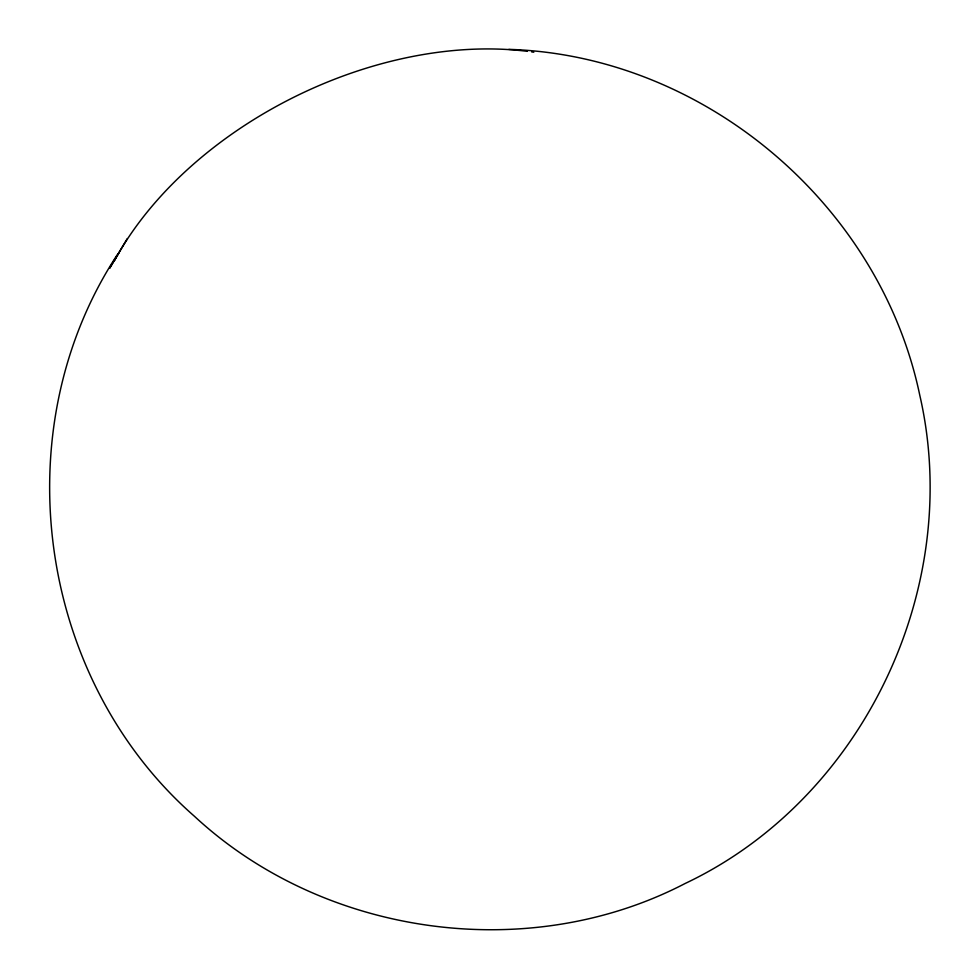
<?xml version="1.0" encoding="UTF-8"?>
<svg xmlns="http://www.w3.org/2000/svg" width="979" height="979" viewBox="0 0 979 979"><rect width="100%" height="100%" fill="white"/><g stroke="black" fill="none" stroke-linecap="round" stroke-linejoin="round"><path stroke-width="1.47" d="M116.966 255.225C2.753 430.222 37.324 678.814 194.454 816.302C323.865 936.401 528.219 964.988 685.067 883.523C863.356 799.17 963.887 587.143 919.795 395.32C880.048 204.574 704.06 55.375 508.86 49.366M127.319 238.57L109.648 268.222L118.826 252.851M114.078 261.356A321.222 210.742 -26.1 0 1 179.475 177.028L182.632 174.029A321.222 210.742 -26.1 0 1 527.387 51.336M531.67 51.911A321.222 210.742 -26.1 0 1 533.8 52.205"/></g></svg>
